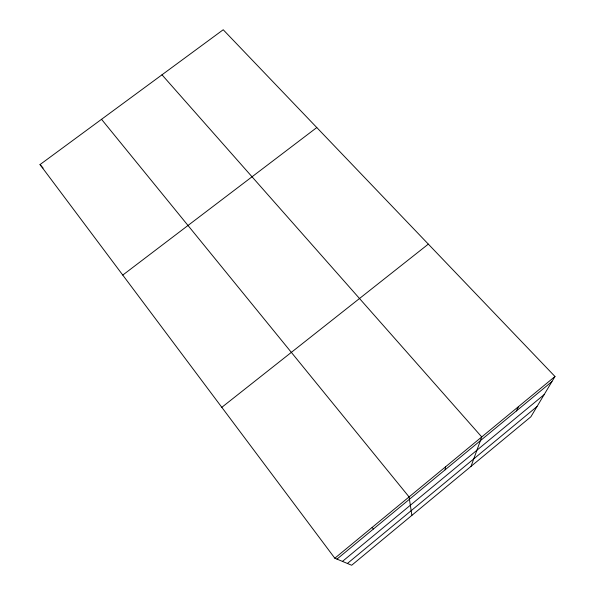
<?xml version="1.0" encoding="UTF-8"?>
<svg xmlns="http://www.w3.org/2000/svg" width="595" height="595" viewBox="0 0 595 595"><rect width="100%" height="100%" fill="white"/><g stroke="black" fill="none" stroke-linecap="round" stroke-linejoin="round"><path stroke-width="0.89" d="M445.097 469.819L445.603 466.77M471.024 466.368L481.742 436.946L161.989 74.806M516.348 410.981L518.565 406.556M554.986 376.494L530.896 416.768L351.675 565.25L334.821 558.214L40.014 164.584L223.214 29.75L554.986 376.494L334.821 558.214M347.406 563.465L537.025 406.519M336.971 559.107L551.929 381.603M342.445 561.397L544.128 394.641M221.809 407.322L428.333 244.121M122.771 275.076L316.793 127.553M40.014 164.584L43.085 168.028M101.529 119.305L409.077 496.922L411.874 515.374M372.15 527.401L373.4 529.029"/></g></svg>
